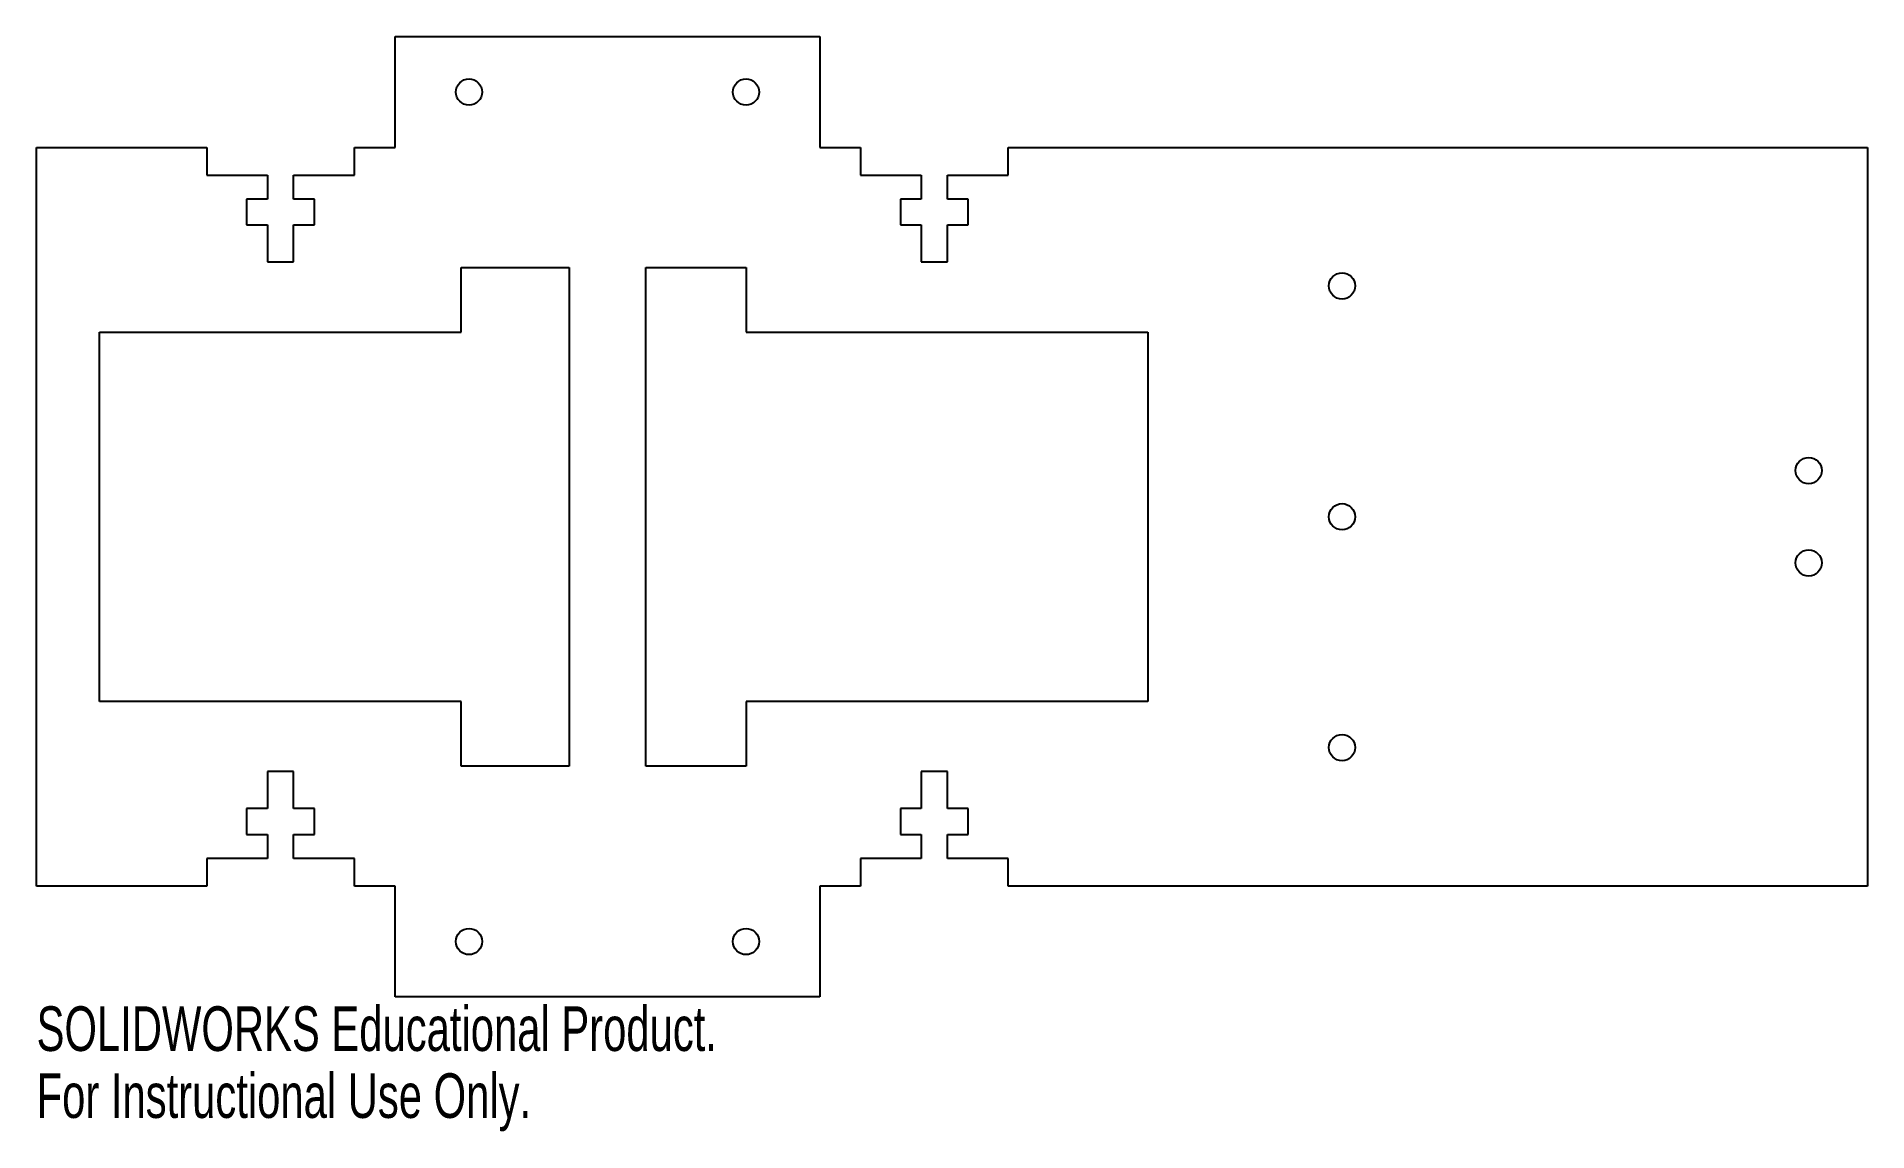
# Model space of a CAD drawing. Header units: millimetres. Extents: x -143 to 55, y -27 to 92.
import ezdxf

# ---------------------------------------------------------------- set-up
doc = ezdxf.new("R2010")
doc.units = ezdxf.units.MM
doc.styles.add('SLDTEXTSTYLE0', font='TXT', dxfattribs={"width": 0.7})

msp = doc.modelspace()

# ---------------------------------------------------------------- linework, layer by layer
at = {"color": 7, "linetype": 'Continuous', "lineweight": 25}
for p, q in [((-104.59, 80), (-104.59, 92)), ((-104.59, 92), (-58.59, 92)), ((-58.59, 92), (-58.59, 80)), ((-143.42, 0), (-143.42, 80)), ((-143.42, 80), (-125, 80)), ((-125, 80), (-125, 77)), ((-109, 77), (-109, 80)), ((-109, 80), (-104.59, 80)), ((-58.59, 80), (-54.19, 80)), ((-54.19, 80), (-54.19, 77)), ((-38.19, 77), (-38.19, 80)), ((-38.19, 80), (54.85, 80)), ((54.85, 80), (54.85, 0)), ((-125, 77), (-118.42, 77)), ((-118.42, 77), (-118.42, 74.4)), ((-115.58, 74.4), (-115.58, 77)), ((-115.58, 77), (-109, 77)), ((-54.19, 77), (-47.61, 77)), ((-47.61, 77), (-47.61, 74.4)), ((-44.77, 74.4), (-44.77, 77)), ((-44.77, 77), (-38.19, 77)), ((-118.42, 74.4), (-120.67, 74.4)), ((-120.67, 74.4), (-120.67, 71.6)), ((-113.33, 74.4), (-115.58, 74.4)), ((-113.33, 71.6), (-113.33, 74.4)), ((-47.61, 74.4), (-49.86, 74.4)), ((-49.86, 74.4), (-49.86, 71.6)), ((-42.52, 74.4), (-44.77, 74.4)), ((-42.52, 71.6), (-42.52, 74.4)), ((-120.67, 71.6), (-118.42, 71.6)), ((-118.42, 71.6), (-118.42, 67.6)), ((-115.58, 67.6), (-115.58, 71.6)), ((-115.58, 71.6), (-113.33, 71.6)), ((-49.86, 71.6), (-47.61, 71.6)), ((-47.61, 71.6), (-47.61, 67.6)), ((-44.77, 67.6), (-44.77, 71.6)), ((-44.77, 71.6), (-42.52, 71.6)), ((-118.42, 67.6), (-115.58, 67.6)), ((-47.61, 67.6), (-44.77, 67.6)), ((-97.44, 67), (-85.76, 67)), ((-97.44, 60), (-97.44, 67)), ((-85.76, 67), (-85.76, 13)), ((-77.43, 67), (-66.59, 67)), ((-77.43, 13), (-77.43, 67)), ((-66.59, 67), (-66.59, 60)), ((-136.6, 20), (-136.6, 60)), ((-136.6, 60), (-97.44, 60)), ((-66.59, 60), (-23.08, 60)), ((-23.08, 60), (-23.08, 20)), ((-97.44, 20), (-136.6, 20)), ((-97.44, 13), (-97.44, 20)), ((-66.59, 20), (-66.59, 13)), ((-23.08, 20), (-66.59, 20)), ((-115.58, 12.4), (-118.42, 12.4)), ((-118.42, 12.4), (-118.42, 8.4)), ((-115.58, 8.4), (-115.58, 12.4)), ((-85.76, 13), (-97.44, 13)), ((-66.59, 13), (-77.43, 13)), ((-44.77, 12.4), (-47.61, 12.4)), ((-47.61, 12.4), (-47.61, 8.4)), ((-44.77, 8.4), (-44.77, 12.4)), ((-118.42, 8.4), (-120.67, 8.4)), ((-120.67, 8.4), (-120.67, 5.6)), ((-113.33, 8.4), (-115.58, 8.4)), ((-113.33, 5.6), (-113.33, 8.4)), ((-47.61, 8.4), (-49.86, 8.4)), ((-49.86, 8.4), (-49.86, 5.6)), ((-42.52, 8.4), (-44.77, 8.4)), ((-42.52, 5.6), (-42.52, 8.4)), ((-120.67, 5.6), (-118.42, 5.6)), ((-118.42, 5.6), (-118.42, 3)), ((-115.58, 3), (-115.58, 5.6)), ((-115.58, 5.6), (-113.33, 5.6)), ((-49.86, 5.6), (-47.61, 5.6)), ((-47.61, 5.6), (-47.61, 3)), ((-44.77, 3), (-44.77, 5.6)), ((-44.77, 5.6), (-42.52, 5.6)), ((-118.42, 3), (-125, 3)), ((-125, 3), (-125, 0)), ((-109, 3), (-115.58, 3)), ((-109, 0), (-109, 3)), ((-47.61, 3), (-54.19, 3)), ((-54.19, 3), (-54.19, 0)), ((-38.19, 3), (-44.77, 3)), ((-38.19, 0), (-38.19, 3)), ((-125, 0), (-143.42, 0)), ((-104.59, 0), (-109, 0)), ((-104.59, -12), (-104.59, 0)), ((-54.19, 0), (-58.59, 0)), ((-58.59, 0), (-58.59, -12)), ((54.85, 0), (-38.19, 0)), ((-58.59, -12), (-104.59, -12))]:
    msp.add_line(p, q, dxfattribs=at)
for centre in [(-96.59, 86), (-66.59, 86), (-2.04, 65), (48.5, 45), (-2.04, 40), (48.5, 35), (-2.04, 15), (-96.59, -6), (-66.59, -6)]:
    msp.add_circle(centre, 1.42, dxfattribs=at)

# ---------------------------------------------------------------- texts
at = {"color": 7, "linetype": 'Continuous', "char_height": 4.8336, "attachment_point": 1, "style": 'SLDTEXTSTYLE0'}
for s, insert in [('SOLIDWORKS Educational Product.', (-143.42, -13.02)), ('For Instructional Use Only.', (-143.42, -20.27))]:
    msp.add_mtext(s, dxfattribs=dict(at, insert=insert))

doc.saveas('drawing.dxf')
